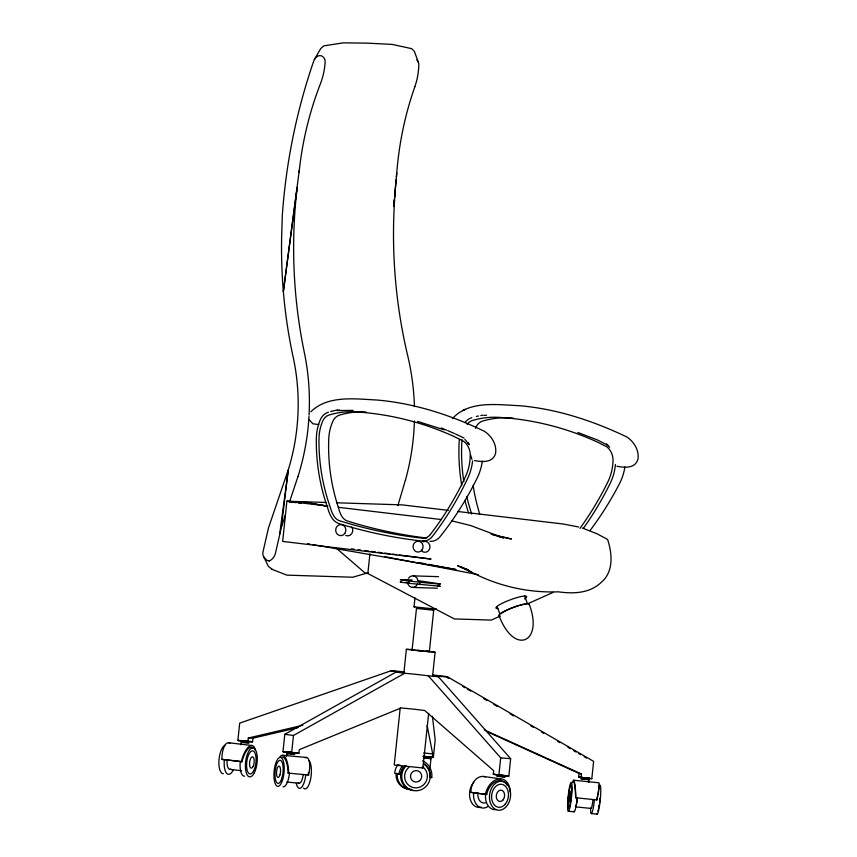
<?xml version="1.0" encoding="UTF-8"?>
<svg xmlns="http://www.w3.org/2000/svg" width="857" height="857" viewBox="0 0 857 857"><rect width="100%" height="100%" fill="white"/><g stroke="black" fill="none" stroke-linecap="round" stroke-linejoin="round"><path stroke-width="1.29" d="M299.136 172.461L299.339 169.943A316.008 291.219 -82.1 0 1 320.4 83.825A66.45 61.233 -82.1 0 0 325.092 62.668A6.535 6.02 -82.1 0 0 324.192 58.137L322.586 56.466A5.828 5.378 -82.1 0 0 318.151 55.941L316.19 57.183A10.498 9.673 -82.1 0 0 313.769 60.922A556.45 512.786 -82.1 0 0 282.264 216.125L282.039 225.005A480.552 442.844 -82.1 0 0 283.356 291.519A483.894 445.929 -82.1 0 0 293.169 357.144A206.741 190.511 -82.1 0 1 288.316 469.775L281.246 527.837L275.461 553.193A12.437 11.237 69.5 0 1 269.216 560.981M393.824 203.484L394.209 199.52M394.595 195.546L396.116 179.67M396.373 177.024L396.759 173.06A316.008 288.434 86 0 1 414.809 86.836M394.691 197.185L396.759 173.06M393.781 206.408L394.434 199.82M240.774 744.722C239.767 738.284 259.457 745.686 241.053 742.108M245.07 742.516L245.22 741.134L252.558 741.808L252.944 738.166L298.365 727.539M302.842 725.268L248.326 738.016L247.952 741.659L237.882 740.459L239.703 723.126L390.846 670.849L395.463 670.999A17.708 0.557 6 0 0 404.075 671.888M395.998 672.134L284.803 734.31L282.981 751.653L298.911 753.303L299.297 749.661L401.022 707.968A17.708 0.557 6 0 1 424.708 710.517L493.686 770.668L493.3 774.31L508.833 776.056L510.654 758.713L438.313 676.698L428.35 675.841A17.708 0.557 6 0 0 404.665 673.281L395.998 672.134A17.708 0.557 6 0 0 390.846 670.849M286.495 756.056C285.606 749.661 305.178 756.956 286.763 753.453M290.802 753.871L290.952 752.478M404.665 673.281L293.469 735.467L291.637 752.8L287.823 751.985M499.749 616.29L491.243 620.104L454.36 618.925L367.846 573.537L369.913 553.826M437.466 585.77L440.262 586.284L408.918 583.328L409.153 581.014L400.38 579.718L412.088 579.932M400.219 707.796L394.22 764.937L395.131 765.151L422.876 767.958L428.671 713.367M403.851 673.248L406.368 649.338L412.131 649.52M435.72 608.984L436.427 609.156L414.027 606.874L414.959 597.972M433.16 610.034L433.717 610.163L429.346 651.663L421.719 651.17L412.11 649.917L416.481 608.416L417.134 608.352M419.737 584.613L419.973 582.299L409.153 581.014M439.138 586.402L439.384 584.099L440.509 583.971L418.098 580.65M432.581 676.162L435.099 652.252L426.497 650.977M426.936 758.209L427.075 756.827L423.315 756.517M429.743 770.368L430.975 758.649L423.562 757.792M427.118 725.493L432.689 753.924L432.314 757.567L423.358 756.592M423.154 756.27L433.363 757.331L435.185 739.987L432.41 716.238M428.35 675.841L500.692 757.856L498.87 775.199L508.833 776.056L501.066 775.178L500.917 776.571M486.615 731.471L578.978 773.389L578.593 777.031L591.812 778.702L593.633 761.359L447.793 677.009L445.297 676.387A17.708 0.557 6 0 1 433.321 674.984M484.259 729.885L581.474 774.01L581.1 777.653L589.305 778.081L585.738 777.728M585.052 779.259L585.202 777.867M588.802 782.27L589.08 779.666L581.057 778.82L589.08 779.666M299.339 169.943L283.356 291.519L297.154 187.447A481.698 443.894 -82.1 0 0 304.342 352.559A228.412 210.49 -82.1 0 1 309.066 415.013M279.682 534.125L288.284 469.765L268.541 527.741L263.003 551.79A7.027 6.353 69.5 0 0 263.249 555.85L268.37 566.348L272.43 569.509M397.852 505.726L405.382 480.22M281.246 527.837L285.306 515.036M289.43 502.266L297.872 476.781M314.412 59.562L320.657 48.645L323.828 45.839L343.368 42.85L367.546 43.15L392.227 44.414L411.724 48.667L414.424 51.506L418.43 62.54M414.027 606.874L414.884 606.788M433.674 610.238L416.481 608.416M412.11 649.917L412.774 649.852M435.099 652.252L406.368 649.338M452.464 418.602C468.875 400.165 497.896 404.804 519.77 405.736C557.114 408.939 593.173 420.894 626.81 436.952C633.998 441.73 639.311 450.289 637.972 459.148C635.251 468.704 624.699 467.74 616.944 466.262M310.834 411.756C327.995 394.852 355.569 398.998 377.316 400.048C414.627 403.336 450.761 415.088 484.355 431.275C491.661 435.988 496.953 444.569 495.56 453.482C492.807 463.069 482.212 461.977 474.489 460.584M463.776 410.085L462.748 410.632L465.212 409.346M527.698 603.778L553.226 592.348M367.974 572.755L352.763 577.232L286.902 575.133L271.487 569.134M337.24 410.396L339.522 410.032M484.269 415.409L486.562 415.174M337.155 410.535L353.17 410.374M430.975 758.649L423.894 757.974M403.915 580.253L409.068 580.575M401.269 581.914L400.144 582.032L408.918 583.328M318.74 424.558L312.901 423.808L309.281 419.855M326.185 502.459L286.891 501.206L282.671 541.431L431.082 559.064L399.233 554.982M336.662 502.791L402.137 504.88L448.372 510.376M413.331 575.861L438.591 576.665M412.11 587.42L437.381 588.223M248.326 738.016L252.944 738.166M242.488 740.609L237.882 740.459L252.558 741.808M230.212 743.351A16.861 6.685 89.2 0 0 221.92 759.366L242.07 761.691A15.105 5.86 -75.4 0 1 252.794 747.743M221.92 759.366L242.07 761.691M439.384 584.099L419.973 582.299M285.402 751.814L282.981 751.653L298.911 753.303L290.255 752.157M397.262 764.915L399.983 765.119M485.394 776.86A16.861 12.148 87.8 0 0 470.804 792.361L486.701 794.482A15.105 10.755 -71.8 0 1 496.064 781.38A15.105 10.755 -71.8 0 1 507.301 785.462M470.804 792.361L486.701 794.482M430.846 757.127L433.363 757.331M500.692 757.856L510.654 758.713M499.524 774.846L493.3 774.31L499.77 775.039M282.789 755.274L306.635 757.502M281.482 757.288A15.105 5.088 87.9 0 1 288.07 773.078L308.616 775.049A16.861 5.817 -77 0 0 305.028 757.781M286.784 782.055L299.05 783.202M417.552 650.206L419.748 650.42M582.16 777.385L578.593 777.031L591.812 778.702M397.573 765.097A16.861 16.454 71.2 0 0 394.702 773.25L400.573 774.503A15.105 14.612 -45.8 0 1 405.265 765.333M422.63 760.834A16.861 16.315 -45.8 0 1 431.746 777.588L430.032 777.417A15.105 14.612 -45.8 0 0 424.344 763.876M573.633 780.234L598.839 782.784A16.861 2.014 -77 0 1 596.901 799.935L575.625 797.728A15.105 1.693 88.7 0 0 573.237 782.334M590.976 808.43L575.422 806.844A9.448 1.103 -84.2 0 0 577.479 797.867M568.309 811.236L574.051 811.825M591.287 813.572L597.029 814.15M423.744 752.96L432.689 753.924M424.408 756.356L429.528 756.913M457.617 511.468L563.295 524.023L578.646 526.991M327.845 506.069L286.891 501.206L296.126 502.673M338.408 507.323L441.451 519.567M367.846 573.537L365.35 573.237L336.105 547.998M245.006 740.909L251.305 741.659M228.476 742.719L251.733 745.483M229.912 769.372L241.663 770.764M351.477 548.866L354.123 549.198M358.108 549.712L360.765 550.055M364.739 550.558L368.724 551.072M371.37 551.415L375.355 551.919M378.012 552.262L381.986 552.776M384.643 553.108L389.946 553.793M392.602 554.136L396.587 554.64M284.803 734.31L293.469 735.467M478.367 574.704L384.761 556.643M426.133 651.149L429.346 651.663M483.294 776.442L500.777 778.863M406.089 582.374L407.461 582.578M298.772 503.091L301.407 503.509M498.281 536.364L501.591 536.921M326.388 505.919L301.3 501.666L326.185 506.069M451.918 520.885L470.911 525.63L503.488 537.95L491.147 534.136L511.436 538.999L502.695 537.103M307.577 543.724L310.202 544.174M312.837 544.634L455.999 569.541L428.404 564.356M419.212 562.621L425.779 563.863M308.616 775.049L308.027 774.932A15.105 5.206 -77 0 0 308.52 772.361M288.07 773.078L288.67 773.185A16.861 5.688 87.9 0 0 279.95 756.977M422.03 767.636L422.951 767.851M578.978 773.389L581.474 774.01M429.668 777.042L431.746 777.588M396.416 773.421L400.573 774.503M417.509 421.398L444.172 429.85M582.417 528.083L597.104 533.804L607.592 539.471C612.252 553.558 613.88 571.673 601.314 582.321C589.605 593.451 573.59 593.922 558.325 591.833C526.744 593.001 495.057 585.438 467.515 569.959L471.928 572.487L457.627 565.716L468.436 569.937M577.822 432.474L597.5 440.016L607.313 445.029M596.901 799.935L596.708 799.86A15.105 1.81 -77 0 0 597.533 796.035M575.625 797.728L575.818 797.803A16.861 1.885 88.7 0 0 572.722 782.13M461.28 567.205L468.468 570.001M411.414 581.142L412.228 581.474M446.454 677.051L448.768 678.39M462.651 686.425L464.965 687.764M467.279 689.103L470.761 691.117M483.487 698.476L486.958 700.49M493.911 704.508L497.381 706.511M510.108 713.881L513.579 715.884M530.944 725.933L533.258 727.272M541.356 731.953L543.67 733.292M557.564 741.326L559.878 742.665M567.977 747.347L570.301 748.686M573.772 750.7L576.086 752.039M578.4 753.378L580.714 754.717M584.185 756.72L586.499 758.059M464.858 439.341L469.24 444.601M608.524 446.079L606.456 444.033L609.648 447.247M416.727 59.926L417.745 61.126A6.535 5.967 86 0 1 418.784 65.657A66.45 60.654 86 0 1 414.809 86.836M469.282 444.654L467.965 442.694L468.683 443.937M263.656 556.814L266.398 559.91A7.852 7.092 69.5 0 0 269.227 561.014M499.063 615.733C514.446 656.291 544.034 642.247 529.048 603.906M524.538 595.797L527.291 603.178M497.146 606.595L499.899 613.987M470.654 455.228L471.896 459.341M471.671 514.061L469.679 507.569A180.249 165.465 -88.2 0 1 466.701 496.396M479.759 514.361L477.917 507.89A180.249 165.562 -79.3 0 1 473.139 485.383M497.885 608.534A16.401 2.657 -20.5 0 1 511.329 599.439A16.401 2.657 -20.5 0 1 524.538 598.914M500.991 613.676A14.815 2.4 -20.5 0 1 518.817 605.695M519.931 605.374A14.815 2.4 -20.5 0 1 522.042 604.838M522.995 604.624A14.815 2.4 -20.5 0 1 526.659 604.174M500.263 615.99A16.219 2.625 -20.5 0 1 511.415 608.02A16.219 2.625 -20.5 0 1 529.219 604.571M438.313 676.698A17.708 0.557 6 0 1 447.793 677.009M309.002 416.32A228.412 210.49 -82.1 0 1 297.904 476.792M414.413 406.582A228.412 208.487 86 0 0 407.739 355.869A481.698 439.662 86 0 1 395.313 190.586M414.402 421.001A228.412 208.487 86 0 1 405.415 480.231M408.425 578.207A5.817 5.335 -88.2 0 1 418.002 580.746M417.68 583.746A5.817 5.335 -88.2 0 1 407.825 583.981M241.374 761.669A16.861 6.545 -75.4 0 1 248.894 746.651A16.861 6.545 -75.4 0 1 255.386 750.432M223.302 773.71A14.537 5.742 -83.2 0 1 218.91 760.962A14.537 5.742 -83.2 0 1 224.791 745.247M244.513 776.228A14.537 5.742 -83.2 0 1 240.271 761.594M233.125 770.229A14.537 5.742 -83.2 0 1 226.516 773.164A14.537 5.742 -83.2 0 1 224.363 759.698M230.919 769.083A9.448 3.739 -83.2 0 1 227.159 759.859M398.859 774.342A16.861 16.315 -45.8 0 1 402.147 766.297M424.397 764.465A14.537 14.237 -75.2 0 1 427 785.387A14.537 14.237 -75.2 0 1 406.304 787.037A14.537 14.237 -75.2 0 1 406.111 765.922M413.342 790.433A14.537 14.237 -75.2 0 1 404.975 765.622M422.705 766.844A11.602 11.366 -75.2 0 1 424.569 783.812A11.602 11.366 -75.2 0 1 407.793 784.401A11.602 11.366 -75.2 0 1 408.853 767.336M411.296 789.254A14.537 14.237 -75.2 0 1 396.148 773.389M409.935 789.533A14.537 14.237 -75.2 0 1 397.284 773.689M598.764 785.173A15.105 1.81 -77 0 1 598.636 789.265M598.518 790.25A15.105 1.81 -77 0 1 597.779 794.793M599.589 785.58A14.537 1.693 -84.2 0 1 600.189 800.331A14.537 1.693 -84.2 0 1 596.654 813.497M600.05 798.188A11.602 1.35 -84.2 0 1 599.504 803.17M599.075 805.901A11.602 1.35 -84.2 0 1 598.615 808.215M598.154 809.94A11.602 1.35 -84.2 0 1 597.715 810.968M594.447 799.742A14.537 1.693 -84.2 0 1 592.026 812.704A14.537 1.693 -84.2 0 1 590.569 808.89M577.211 797.996A14.537 1.693 -84.2 0 1 573.676 811.161M593.033 799.442A9.448 1.103 -84.2 0 1 590.73 808.001M599.911 798.52A5.742 0.664 -84.2 0 1 599.6 801.477M598.711 805.334A5.742 0.664 -84.2 0 1 598.529 805.462M485.426 794.385A16.861 12.009 -71.8 0 1 499.16 778.884A16.861 12.009 -71.8 0 1 510.14 791.922M496.374 809.576A14.537 10.488 -82.1 0 1 485.576 794.428M481.345 807.165A14.537 10.488 -82.1 0 1 470.279 799.549A14.537 10.488 -82.1 0 1 473.771 782.237M488.019 806.469A14.537 10.488 -82.1 0 1 473.621 792.779M485.48 802.848A9.448 6.824 -82.1 0 1 477.874 793.132M309.013 760.684A14.537 4.992 -84.7 0 1 310.63 779.056A14.537 4.992 -84.7 0 1 303.528 788.108M305.756 774.835A14.537 4.992 -84.7 0 1 301.31 787.604A14.537 4.992 -84.7 0 1 296.276 783.437M289.441 773.314A14.537 4.992 -84.7 0 1 283.003 786.812M303.228 774.428A9.448 3.246 -84.7 0 1 298.247 782.72M463.83 481.57A180.249 165.465 -88.2 0 1 461.698 444.397A44.253 40.622 -88.2 0 1 462.094 439.737M579.964 528.405A316.597 290.641 -88.2 0 0 607.774 482.095A47.874 43.953 -88.2 0 0 613.023 460.488L612.991 459.02A16.465 15.115 -88.2 0 0 606.852 446.84L597.565 442.148A323.271 296.758 -88.2 0 0 499.01 417.37A89.556 82.208 -88.2 0 0 472.539 420.476L471.821 420.723A11.291 10.359 -88.2 0 0 467.14 424.354M468.543 512.968A183.162 168.143 -88.2 0 1 464.955 500.552M461.762 485.565A183.162 168.143 -88.2 0 1 459.031 444.301A47.189 43.321 -88.2 0 1 459.459 439.32M476.288 416.481A92.513 84.929 -88.2 0 1 478.549 415.977M480.82 415.538A92.513 84.929 -88.2 0 1 483.102 415.163M465.062 422.555A14.183 13.016 -88.2 0 1 466.979 420.423M467.708 419.812A14.183 13.016 -88.2 0 1 469.272 418.773M470.097 418.345A14.183 13.016 -88.2 0 1 471.821 417.691M583.403 528.319A319.65 293.437 -88.2 0 0 610.141 483.444A50.809 46.642 -88.2 0 0 615.465 464.483M590.109 530.483A319.65 293.597 -79.3 0 0 619.386 483.862A50.809 46.664 -79.3 0 0 624.914 466.936M475.464 428.286A44.253 40.643 -79.3 0 1 476.117 426.904A11.291 10.37 -79.3 0 1 482.127 421.258L482.855 421.023A89.556 82.251 -79.3 0 1 509.487 417.937A323.271 296.918 -79.3 0 1 513.45 418.195M423.026 541.806A5.463 5.013 -88.2 0 1 429.957 547.494A5.463 5.013 -88.2 0 1 421.944 551.201M351.713 526.894A5.56 5.099 -88.2 0 1 345.746 535.486M426.807 538.057A521.442 478.688 -88.2 0 1 347.835 521.152L347.181 520.938A11.602 10.648 -88.2 0 1 341.697 516.096A29.695 27.263 -88.2 0 1 338.719 508.683L336.726 502.191A180.249 165.465 -88.2 0 1 328.734 439.02A44.253 40.622 -88.2 0 1 332.998 420.991A11.291 10.359 -88.2 0 1 338.858 415.345L339.586 415.099A89.556 82.208 -88.2 0 1 366.057 411.992M425.383 540.81A524.805 481.763 -88.2 0 1 423.047 540.521M430.053 541.356A13.348 12.255 -88.2 0 0 440.059 536.739A319.65 293.437 -88.2 0 0 477.178 478.056A50.809 46.642 -88.2 0 0 482.287 461.077M441.151 427.954A326.163 298.14 83.2 0 1 446.647 430.171M447.74 430.632A326.163 298.14 83.2 0 1 454.264 433.471M455.346 433.963A326.163 298.14 83.2 0 1 463.948 438.045M330.641 411.553A92.513 84.564 83.2 0 1 337.347 410.042M328.435 412.185A14.183 12.962 83.2 0 0 320.4 419.555A47.189 43.139 83.2 0 0 316.329 438.763A183.162 167.426 83.2 0 0 327.867 508.48A32.652 29.845 83.2 0 0 331.563 517.424A14.483 13.241 83.2 0 0 339.308 523.713A524.805 479.706 83.2 0 0 422.458 541.11A13.348 12.202 83.2 0 0 432.314 536.503A319.65 292.183 83.2 0 0 467.901 477.885A50.809 46.439 83.2 0 0 472.582 460.927M430.289 534.575L429.775 535.197A10.423 9.523 83.2 0 1 422.576 538.217A521.442 476.642 83.2 0 1 340.015 520.927L339.361 520.702A11.602 10.605 83.2 0 1 333.78 515.871A29.695 27.145 83.2 0 1 330.631 508.458L328.477 501.977A180.249 164.758 83.2 0 1 318.986 438.87A44.253 40.45 83.2 0 1 322.8 420.862A11.291 10.316 83.2 0 1 328.51 415.217L329.217 414.981A89.556 81.854 83.2 0 1 355.537 411.874A323.271 295.483 83.2 0 1 454.371 436.642L463.744 441.334A16.465 15.051 83.2 0 1 470.161 453.492L470.225 454.96A47.874 43.761 83.2 0 1 465.512 476.535A316.597 289.398 83.2 0 1 430.289 534.575M497.028 776.121L504.966 776.999L497.028 776.121M254.336 772.757A14.537 5.742 -83.2 0 0 254.293 748.493A14.537 5.742 -83.2 0 0 245.381 765.965A14.537 5.742 -83.2 0 0 254.336 772.757M253.736 770.668A11.602 4.585 -83.2 0 0 253.704 751.3A11.602 4.585 -83.2 0 0 246.58 765.247A11.602 4.585 -83.2 0 0 253.736 770.668M253.051 766.554A5.742 2.271 -83.2 0 0 253.04 756.977A5.742 2.271 -83.2 0 0 249.516 763.876A5.742 2.271 -83.2 0 0 253.051 766.554M419.641 780.738A5.742 5.624 -75.2 0 0 418.13 770.936A5.742 5.624 -75.2 0 0 410.546 777.256A5.742 5.624 -75.2 0 0 419.641 780.738M570.483 804.552A14.537 1.693 -84.2 0 0 571.34 782.334A14.537 1.693 -84.2 0 0 567.645 803.47A14.537 1.693 -84.2 0 0 570.483 804.552M570.355 802.988A11.602 1.35 -84.2 0 0 571.041 785.248A11.602 1.35 -84.2 0 0 568.084 802.12A11.602 1.35 -84.2 0 0 570.355 802.988M569.509 799.795A5.742 0.664 -84.2 0 0 569.851 791.022A5.742 0.664 -84.2 0 0 568.384 799.367A5.742 0.664 -84.2 0 0 569.509 799.795M506.369 806.533A14.537 10.488 -82.1 0 0 504.216 782.013A14.537 10.488 -82.1 0 0 489.529 798.745A14.537 10.488 -82.1 0 0 506.369 806.533M505.094 804.359A11.602 8.377 -82.1 0 0 503.37 784.787A11.602 8.377 -82.1 0 0 491.65 798.146A11.602 8.377 -82.1 0 0 505.094 804.359M502.941 800.074A5.742 4.146 -82.1 0 0 502.084 790.39A5.742 4.146 -82.1 0 0 496.289 796.999A5.742 4.146 -82.1 0 0 502.941 800.074M282.585 779.902A14.537 4.992 -84.7 0 0 280.603 757.406A14.537 4.992 -84.7 0 0 274.058 778.252A14.537 4.992 -84.7 0 0 282.585 779.902M281.878 778.274A11.602 3.985 -84.7 0 0 280.293 760.32A11.602 3.985 -84.7 0 0 275.076 776.967A11.602 3.985 -84.7 0 0 281.878 778.274M279.918 774.974A5.742 1.971 -84.7 0 0 279.136 766.094A5.742 1.971 -84.7 0 0 276.554 774.332A5.742 1.971 -84.7 0 0 279.918 774.974M422.062 549.894A5.463 5.013 -88.2 0 0 418.687 541.185A5.463 5.013 -88.2 0 0 413.438 548.759A5.463 5.013 -88.2 0 0 422.062 549.894M344.825 533.44A5.56 5.099 -88.2 0 0 341.407 524.591A5.56 5.099 -88.2 0 0 336.062 532.283A5.56 5.099 -88.2 0 0 344.825 533.44"/></g></svg>
